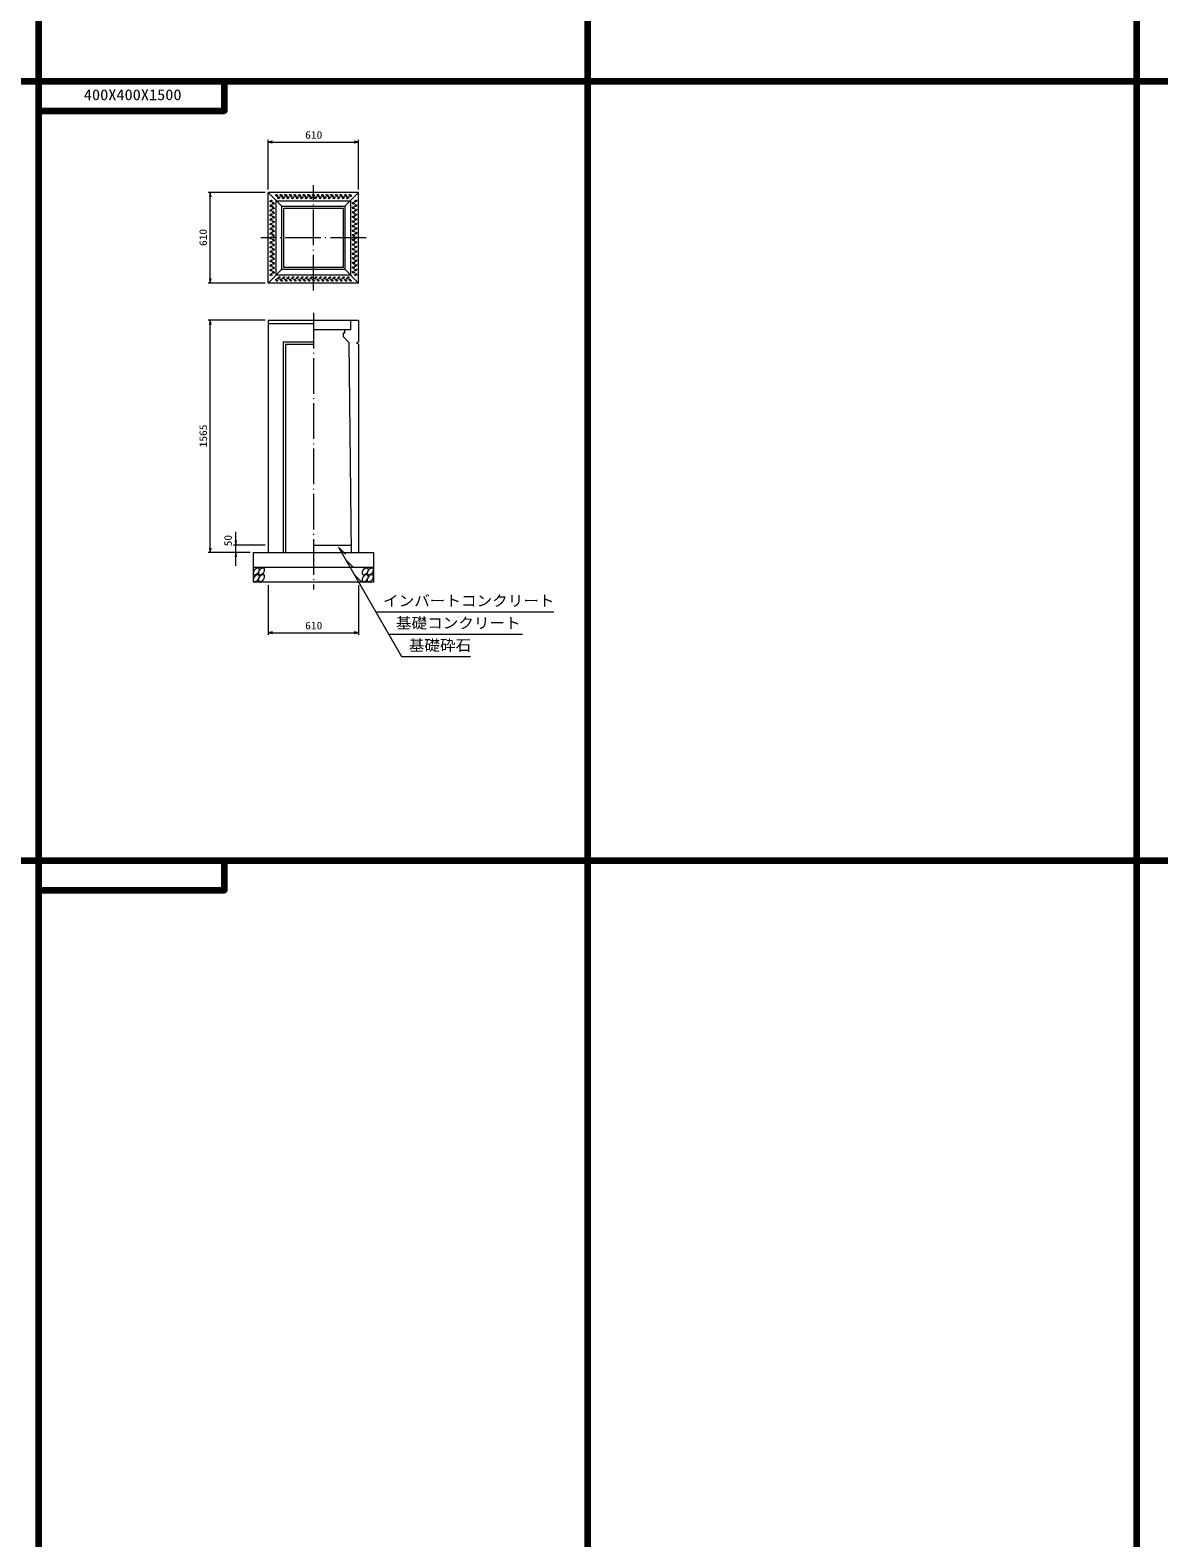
# Model space of a CAD drawing. Units: millimetres, scale not verified. Extents: x -8410 to 41710, y -74801 to 5940.
# Drawn here: x 26851 to 34459, y -26252 to -16096 of the extents above; entities that cross this region are included whole.
import ezdxf
from ezdxf.enums import TextEntityAlignment as Align

# ---------------------------------------------------------------- set-up
doc = ezdxf.new("R2010")
doc.units = ezdxf.units.MM
doc.header["$LTSCALE"] = 20
doc.linetypes.add('LONG_DASHED_DOTTED', pattern=[15.25, 12, -1.5, 0.25, -1.5])
for name, color, linetype, lineweight in [('0-0_グループ[0](0)-D-BMK(0)', 2, 'LONG_DASHED_DOTTED', 13), ('0-1_グループ[0](0)-D-STR(1)', 1, 'Continuous', 13), ('0-2_グループ[0](0)-D-STR-DIM(2)', 7, 'Continuous', 13), ('0-3_グループ[0](0)-D-STR-HTXT(3)', 7, 'Continuous', 13), ('0-5_グループ[0](0)-D-TTL(5)', 2, 'Continuous', 140)]:
    doc.layers.add(name, color=color, linetype=linetype, lineweight=lineweight)
doc.layers.add('0-4_グループ[0](0)-D-STR-TXT(4)', color=7, linetype='Continuous')
doc.layers.add('0-6_グループ[0](0)-D-TTL-TXT(6)', color=7, linetype='Continuous')
doc.styles.add('ＭＳ ゴシック', font='')
doc.styles.get('ＭＳ ゴシック').set_extended_font_data('MS Gothic')

msp = doc.modelspace()

# ---------------------------------------------------------------- linework, layer by layer
at = {"layer": '0-0_グループ[0](0)-D-BMK(0)'}
for p, q in [((28760, -17850), (28760, -17140)), ((29115, -17495), (28405, -17495)), ((28760, -18000), (28760, -19865))]:
    msp.add_line(p, q, dxfattribs=at)
at = {"layer": '0-1_グループ[0](0)-D-STR(1)'}
for p, q in [((29065, -17190), (28455, -17190)), ((28455, -17800), (28455, -17190)), ((28455, -17190), (28548, -17283)), ((28510, -17245), (29010, -17245)), ((28510, -17745), (28510, -17245)), ((29065, -17190), (28972, -17283)), ((29010, -17245), (29010, -17745)), ((29065, -17800), (29065, -17190)), ((28548, -17283), (28972, -17283)), ((28548, -17707), (28548, -17283)), ((28560, -17295), (28960, -17295)), ((28560, -17695), (28560, -17295)), ((28960, -17295), (28960, -17695)), ((28972, -17283), (28972, -17707)), ((28455, -17800), (28548, -17707)), ((28510, -17745), (29010, -17745)), ((28548, -17707), (28972, -17707)), ((28960, -17695), (28560, -17695)), ((29065, -17800), (28972, -17707)), ((29065, -17800), (28455, -17800)), ((28455, -18050), (28455, -19615)), ((28455, -18050), (29065, -18050)), ((28455, -18072), (28760, -18072)), ((29065, -18050), (29065, -18196.5)), ((28972, -18137), (28960, -18137)), ((28960, -18137), (28960, -18160)), ((28960, -18160), (29000, -18200)), ((28972, -18137), (28972, -18115)), ((28556.5, -18196.5), (28760, -18196.5)), ((28556.5, -18196.5), (28556.5, -19615)), ((28571.5, -18211.5), (28760, -18211.5)), ((28571.5, -18211.5), (28571.5, -19615)), ((29000, -18200), (29015, -19615)), ((29055, -18200), (29065, -18196.5)), ((29065, -18211.5), (29065, -19615)), ((28760, -19565), (29014.47, -19565)), ((28355, -19615), (29165, -19615)), ((28355, -19615), (28355, -19815)), ((29165, -19615), (29165, -19815)), ((29165, -19715), (28355, -19715)), ((29165, -19815), (28355, -19815))]:
    msp.add_line(p, q, dxfattribs=at)
for points in [[(29010, -18050), (29010, -18115), (28760, -18115)], [(29065, -18211.5), (29055, -18208), (29055, -18200)]]:
    msp.add_lwpolyline(points, dxfattribs=at)
for centre, major_axis, ratio in [((28474.75, -17247), (-6.01, -6.01), 0.529412), ((28490.25, -17262.5), (-6.01, 6.01), 0.529412), ((28512, -17209.75), (-6.01, 6.01), 0.529412), ((28527.5, -17225.25), (6.01, 6.01), 0.529412), ((28543, -17209.75), (-6.01, 6.01), 0.529412), ((28558.5, -17225.25), (6.01, 6.01), 0.529412), ((28574, -17209.75), (-6.01, 6.01), 0.529412), ((28589.5, -17225.25), (6.01, 6.01), 0.529412), ((28605, -17209.75), (-6.01, 6.01), 0.529412), ((28620.5, -17225.25), (6.01, 6.01), 0.529412), ((28636, -17209.75), (-6.01, 6.01), 0.529412), ((28651.5, -17225.25), (6.01, 6.01), 0.529412), ((28667, -17209.75), (-6.01, 6.01), 0.529412), ((28682.5, -17225.25), (6.01, 6.01), 0.529412), ((28698, -17209.75), (-6.01, 6.01), 0.529412), ((28713.5, -17225.25), (6.01, 6.01), 0.529412), ((28729, -17209.75), (-6.01, 6.01), 0.529412), ((28744.5, -17225.25), (6.01, 6.01), 0.529412), ((28760, -17209.75), (-6.01, 6.01), 0.529412), ((28775.5, -17225.25), (6.01, 6.01), 0.529412), ((28791, -17209.75), (-6.01, 6.01), 0.529412), ((28806.5, -17225.25), (6.01, 6.01), 0.529412), ((28822, -17209.75), (-6.01, 6.01), 0.529412), ((28837.5, -17225.25), (6.01, 6.01), 0.529412), ((28853, -17209.75), (-6.01, 6.01), 0.529412), ((28868.5, -17225.25), (6.01, 6.01), 0.529412), ((28884, -17209.75), (-6.01, 6.01), 0.529412), ((28899.5, -17225.25), (6.01, 6.01), 0.529412), ((28915, -17209.75), (-6.01, 6.01), 0.529412), ((28930.5, -17225.25), (6.01, 6.01), 0.529412), ((28946, -17209.75), (-6.01, 6.01), 0.529412), ((28961.5, -17225.25), (6.01, 6.01), 0.529412), ((28977, -17209.75), (-6.01, 6.01), 0.529412), ((28992.5, -17225.25), (6.01, 6.01), 0.529412), ((29008, -17209.75), (-6.01, 6.01), 0.529412), ((29029.75, -17262.5), (6.01, -6.01), 0.529412), ((29045.25, -17247), (6.01, 6.01), 0.529412), ((28474.75, -17278), (-6.01, -6.01), 0.529412), ((28474.75, -17309), (-6.01, -6.01), 0.529412), ((28474.75, -17340), (-6.01, -6.01), 0.529412), ((28474.75, -17371), (-6.01, -6.01), 0.529412), ((28490.25, -17293.5), (-6.01, 6.01), 0.529412), ((28490.25, -17324.5), (-6.01, 6.01), 0.529412), ((28490.25, -17355.5), (-6.01, 6.01), 0.529412), ((29029.75, -17293.5), (6.01, -6.01), 0.529412), ((29029.75, -17324.5), (6.01, -6.01), 0.529412), ((29029.75, -17355.5), (6.01, -6.01), 0.529412), ((29045.25, -17278), (6.01, 6.01), 0.529412), ((29045.25, -17309), (6.01, 6.01), 0.529412), ((29045.25, -17340), (6.01, 6.01), 0.529412), ((29045.25, -17371), (6.01, 6.01), 0.529412), ((28474.75, -17402), (-6.01, -6.01), 0.529412), ((28474.75, -17433), (-6.01, -6.01), 0.529412), ((28474.75, -17464), (-6.01, -6.01), 0.529412), ((28490.25, -17386.5), (-6.01, 6.01), 0.529412), ((28490.25, -17417.5), (-6.01, 6.01), 0.529412), ((28490.25, -17448.5), (-6.01, 6.01), 0.529412), ((29029.75, -17386.5), (6.01, -6.01), 0.529412), ((29029.75, -17417.5), (6.01, -6.01), 0.529412), ((29029.75, -17448.5), (6.01, -6.01), 0.529412), ((29045.25, -17402), (6.01, 6.01), 0.529412), ((29045.25, -17433), (6.01, 6.01), 0.529412), ((29045.25, -17464), (6.01, 6.01), 0.529412), ((28474.75, -17495), (-6.01, -6.01), 0.529412), ((28474.75, -17526), (-6.01, -6.01), 0.529412), ((28474.75, -17557), (-6.01, -6.01), 0.529412), ((28490.25, -17479.5), (-6.01, 6.01), 0.529412), ((28490.25, -17510.5), (-6.01, 6.01), 0.529412), ((28490.25, -17541.5), (-6.01, 6.01), 0.529412), ((28490.25, -17572.5), (-6.01, 6.01), 0.529412), ((29029.75, -17479.5), (6.01, -6.01), 0.529412), ((29029.75, -17510.5), (6.01, -6.01), 0.529412), ((29029.75, -17541.5), (6.01, -6.01), 0.529412), ((29029.75, -17572.5), (6.01, -6.01), 0.529412), ((29045.25, -17495), (6.01, 6.01), 0.529412), ((29045.25, -17526), (6.01, 6.01), 0.529412), ((29045.25, -17557), (6.01, 6.01), 0.529412), ((28474.75, -17588), (-6.01, -6.01), 0.529412), ((28474.75, -17619), (-6.01, -6.01), 0.529412), ((28474.75, -17650), (-6.01, -6.01), 0.529412), ((28490.25, -17603.5), (-6.01, 6.01), 0.529412), ((28490.25, -17634.5), (-6.01, 6.01), 0.529412), ((28490.25, -17665.5), (-6.01, 6.01), 0.529412), ((29029.75, -17603.5), (6.01, -6.01), 0.529412), ((29029.75, -17634.5), (6.01, -6.01), 0.529412), ((29029.75, -17665.5), (6.01, -6.01), 0.529412), ((29045.25, -17588), (6.01, 6.01), 0.529412), ((29045.25, -17619), (6.01, 6.01), 0.529412), ((29045.25, -17650), (6.01, 6.01), 0.529412), ((28474.75, -17681), (-6.01, -6.01), 0.529412), ((28474.75, -17712), (-6.01, -6.01), 0.529412), ((28474.75, -17743), (-6.01, -6.01), 0.529412), ((28490.25, -17696.5), (-6.01, 6.01), 0.529412), ((28490.25, -17727.5), (-6.01, 6.01), 0.529412), ((28512, -17780.25), (6.01, -6.01), 0.529412), ((28527.5, -17764.75), (-6.01, -6.01), 0.529412), ((28543, -17780.25), (6.01, -6.01), 0.529412), ((28558.5, -17764.75), (-6.01, -6.01), 0.529412), ((28574, -17780.25), (6.01, -6.01), 0.529412), ((28589.5, -17764.75), (-6.01, -6.01), 0.529412), ((28605, -17780.25), (6.01, -6.01), 0.529412), ((28620.5, -17764.75), (-6.01, -6.01), 0.529412), ((28636, -17780.25), (6.01, -6.01), 0.529412), ((28651.5, -17764.75), (-6.01, -6.01), 0.529412), ((28667, -17780.25), (6.01, -6.01), 0.529412), ((28682.5, -17764.75), (-6.01, -6.01), 0.529412), ((28698, -17780.25), (6.01, -6.01), 0.529412), ((28713.5, -17764.75), (-6.01, -6.01), 0.529412), ((28729, -17780.25), (6.01, -6.01), 0.529412), ((28744.5, -17764.75), (-6.01, -6.01), 0.529412), ((28760, -17780.25), (6.01, -6.01), 0.529412), ((28775.5, -17764.75), (-6.01, -6.01), 0.529412), ((28791, -17780.25), (6.01, -6.01), 0.529412), ((28806.5, -17764.75), (-6.01, -6.01), 0.529412), ((28822, -17780.25), (6.01, -6.01), 0.529412), ((28837.5, -17764.75), (-6.01, -6.01), 0.529412), ((28853, -17780.25), (6.01, -6.01), 0.529412), ((28868.5, -17764.75), (-6.01, -6.01), 0.529412), ((28884, -17780.25), (6.01, -6.01), 0.529412), ((28899.5, -17764.75), (-6.01, -6.01), 0.529412), ((28915, -17780.25), (6.01, -6.01), 0.529412), ((28930.5, -17764.75), (-6.01, -6.01), 0.529412), ((28946, -17780.25), (6.01, -6.01), 0.529412), ((28961.5, -17764.75), (-6.01, -6.01), 0.529412), ((28977, -17780.25), (6.01, -6.01), 0.529412), ((28992.5, -17764.75), (-6.01, -6.01), 0.529412), ((29008, -17780.25), (6.01, -6.01), 0.529412), ((29029.75, -17696.5), (6.01, -6.01), 0.529412), ((29029.75, -17727.5), (6.01, -6.01), 0.529412), ((29045.25, -17681), (6.01, 6.01), 0.529412), ((29045.25, -17712), (6.01, 6.01), 0.529412), ((29045.25, -17743), (6.01, 6.01), 0.529412), ((28375.43, -19742), (-13.75, -23.82), 0.545455), ((28375.43, -19788), (-13.75, -23.82), 0.545455), ((28410.43, -19742), (-13.75, -23.82), 0.545455), ((28410.43, -19788), (-13.75, -23.82), 0.545455), ((29109.43, -19742), (-13.75, -23.82), 0.545455), ((29109.43, -19788), (-13.75, -23.82), 0.545455), ((29144.43, -19742), (-13.75, -23.82), 0.545455), ((29144.43, -19788), (-13.75, -23.82), 0.545455)]:
    msp.add_ellipse(centre, major_axis=major_axis, ratio=ratio, dxfattribs=at)
at = {"layer": '0-2_グループ[0](0)-D-STR-DIM(2)'}
for p, q in [((28455, -17170), (28455, -16835)), ((28455, -16850), (29065, -16850)), ((29065, -17170), (29065, -16835)), ((28435, -17190), (28050, -17190)), ((28065, -17800), (28065, -17190)), ((28435, -17800), (28050, -17800)), ((28435, -18050), (28050, -18050)), ((28065, -19615), (28065, -18050)), ((28237.48, -19705), (28237.48, -19475)), ((28237.48, -19565), (28237.48, -19475)), ((28435, -19565), (28222.48, -19565)), ((28335, -19615), (28050, -19615)), ((28335, -19615), (28222.48, -19615)), ((28237.48, -19705), (28237.48, -19615)), ((28455, -19835), (28455, -20170)), ((29065, -19835), (29065, -20170)), ((28455, -20155), (29065, -20155))]:
    msp.add_line(p, q, dxfattribs=at)
for points in [[(28485, -16845), (28455, -16850), (28485, -16855)], [(29035, -16855), (29065, -16850), (29035, -16845)], [(28070, -17220), (28065, -17190), (28060, -17220)], [(28060, -17770), (28065, -17800), (28070, -17770)], [(28070, -18080), (28065, -18050), (28060, -18080)], [(28060, -19585), (28065, -19615), (28070, -19585)], [(28232.48, -19535), (28237.48, -19565), (28242.48, -19535)], [(28242.48, -19645), (28237.48, -19615), (28232.48, -19645)], [(28485, -20150), (28455, -20155), (28485, -20160)], [(29035, -20160), (29065, -20155), (29035, -20150)]]:
    msp.add_lwpolyline(points, dxfattribs=at)
at = {"layer": '0-3_グループ[0](0)-D-STR-HTXT(3)'}
for p, q in [((28930, -19580), (29354.35, -20315)), ((28930, -19580), (28975.75, -19625.75)), ((28979.07, -19665), (29024.83, -19710.75)), ((29036.81, -19765), (29082.56, -19810.75)), ((29181.15, -20015), (30381.75, -20015)), ((29267.75, -20165), (30169.21, -20165)), ((29354.35, -20315), (29818.55, -20315))]:
    msp.add_line(p, q, dxfattribs=at)
at = {"layer": '0-5_グループ[0](0)-D-TTL(5)'}
for p, q in [((26910, -21690), (26910, -5940)), ((30610, -21690), (30610, -5940)), ((34310, -21690), (34310, -5940)), ((8410, -16440), (41710, -16440)), ((8410, -21690), (41710, -21690)), ((8410, -21690), (34310, -21690)), ((26910, -37440), (26910, -21690)), ((30610, -37440), (30610, -21690)), ((34310, -37440), (34310, -21690))]:
    msp.add_line(p, q, dxfattribs=at)
for points in [[(26910, -16640), (28160, -16640), (28160, -16440)], [(26910, -16640), (28160, -16640), (28160, -16440)], [(26910, -16640), (28160, -16640), (28160, -16440)], [(26910, -21890), (28160, -21890), (28160, -21690)], [(26910, -21890), (28160, -21890), (28160, -21690)]]:
    msp.add_lwpolyline(points, dxfattribs=at)

# ---------------------------------------------------------------- texts
at = {"layer": '0-2_グループ[0](0)-D-STR-DIM(2)', "style": 'ＭＳ ゴシック', "width": 1.1}
for p in [(28704.7, -16843), (28704.7, -20148)]:
    msp.add_text('610', height=51.32, dxfattribs=at).set_placement(p, align=Align.BOTTOM_LEFT)
for s, p in [('610', (28058, -17550.3)), ('1565', (28058, -18906.7)), ('50', (28225.47, -19573.3))]:
    msp.add_text(s, height=51.32, rotation=90, dxfattribs=at).set_placement(p, align=Align.BOTTOM_LEFT)
at = {"layer": '0-4_グループ[0](0)-D-STR-TXT(4)', "style": 'ＭＳ ゴシック', "width": 1.05}
for s, p in [('インバートコンクリート', (29229.85, -19998.68)), ('基礎コンクリート', (29316.45, -20148.68)), ('基礎砕石', (29403.06, -20298.68))]:
    msp.add_text(s, height=73.31, dxfattribs=at).set_placement(p, align=Align.BOTTOM_LEFT)
at = {"layer": '0-6_グループ[0](0)-D-TTL-TXT(6)', "style": 'ＭＳ ゴシック', "width": 1.1}
msp.add_text('400X400X1500', height=73.31, dxfattribs=at).set_placement((27213, -16590), align=Align.BOTTOM_LEFT)

doc.saveas('drawing.dxf')
